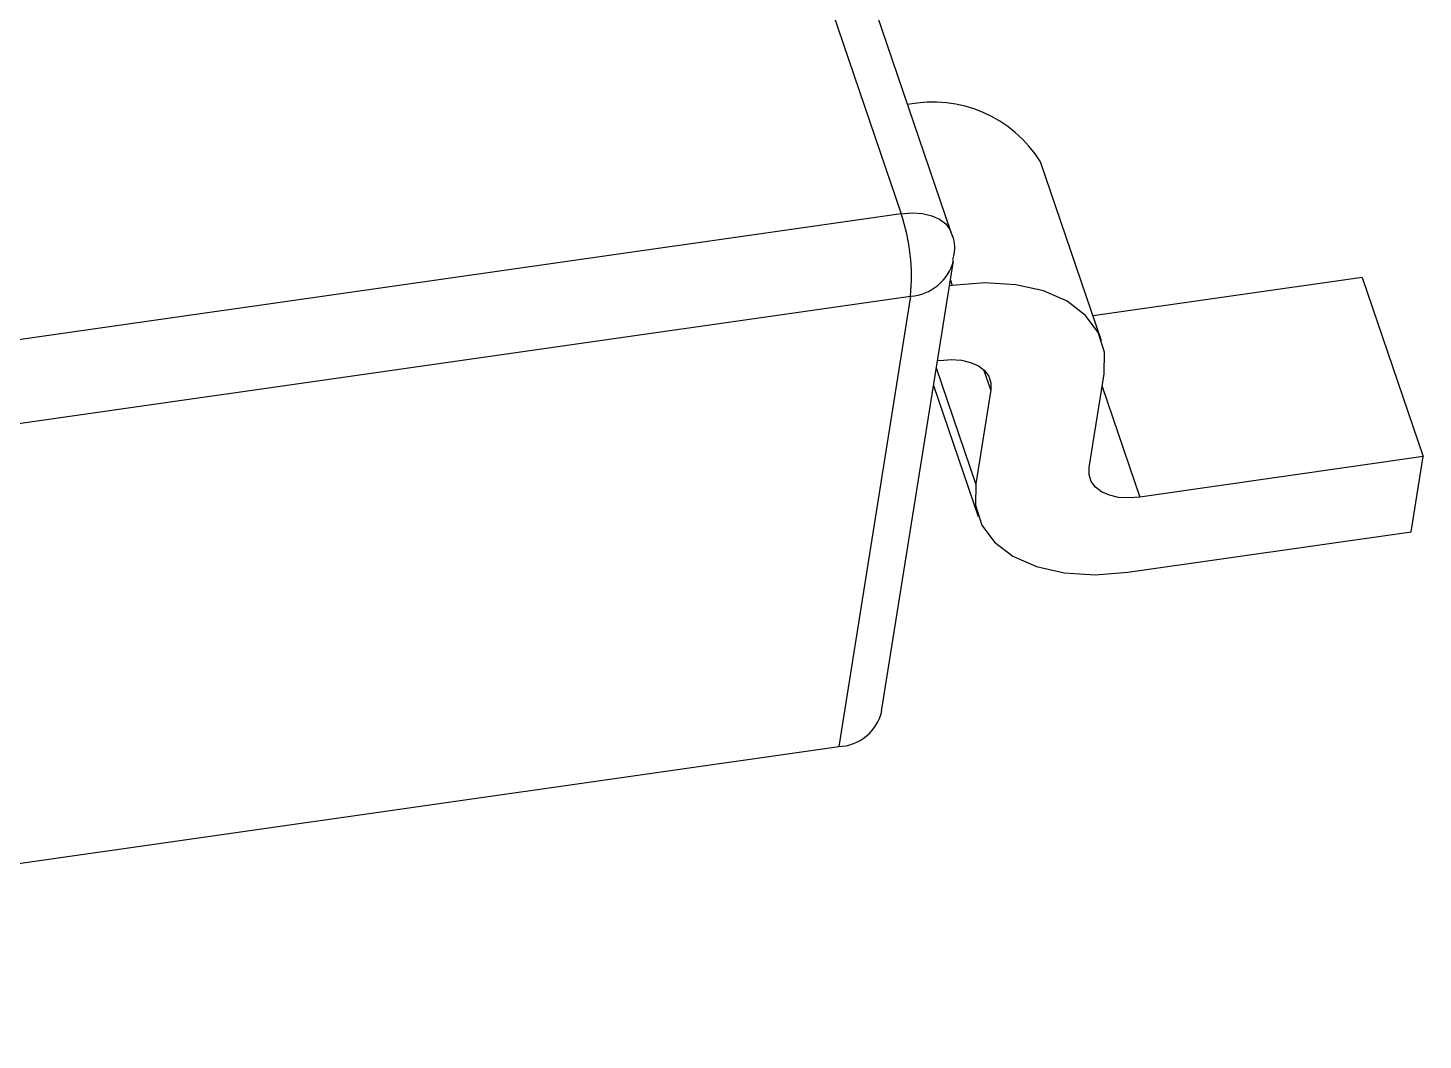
# Model space of a CAD drawing. Header units: millimetres. Extents: x 5 to 415, y 5 to 292.
# Drawn here: x 332.087 to 334.452, y 232.346 to 234.063 of the extents above; entities that cross this region are included whole.
import ezdxf

# ---------------------------------------------------------------- set-up
doc = ezdxf.new("R2010")
doc.units = ezdxf.units.MM

msp = doc.modelspace()

# ---------------------------------------------------------------- linework, layer by layer
at = {"color": 7, "linetype": 'Continuous', "lineweight": 25}
for p, q in [((331.3174, 240.3505), (333.5676, 233.7472)), ((333.6521, 233.7158), (331.4019, 240.3191)), ((333.9073, 233.5316), (333.8039, 233.8352)), ((333.5676, 233.7472), (330.323, 233.2842)), ((333.5343, 232.904), (333.6562, 233.6678)), ((334.3489, 233.6391), (333.8929, 233.574)), ((334.3489, 233.6391), (334.4524, 233.3355)), ((330.3387, 233.1447), (333.5833, 233.6077)), ((333.5833, 233.6077), (333.4615, 232.8439)), ((333.6538, 233.6258), (333.6494, 233.6252)), ((333.6335, 233.4985), (333.6291, 233.4979)), ((333.8861, 233.3169), (333.9115, 233.476)), ((333.6224, 233.4563), (333.6982, 233.2338)), ((333.7194, 233.4486), (333.694, 233.2895)), ((334.4524, 233.3355), (333.9721, 233.2669)), ((334.4321, 233.2082), (334.4524, 233.3355)), ((333.9517, 233.1396), (334.4321, 233.2082)), ((329.9732, 232.3461), (333.4615, 232.8439))]:
    msp.add_line(p, q, dxfattribs=at)
at = {"color": 8, "linetype": 'Continuous', "lineweight": 25}
for p, q in [((333.6509, 233.6345), (333.6538, 233.6258)), ((333.694, 233.2895), (333.6271, 233.4857)), ((333.7194, 233.4486), (333.7078, 233.4827)), ((333.9081, 233.4546), (333.9721, 233.2669))]:
    msp.add_line(p, q, dxfattribs=at)
at = {"color": 8, "linetype": 'Continuous', "lineweight": 25, "flags": 128}
msp.add_lwpolyline([(333.5676, 233.7472), (333.5861, 233.7487), (333.6036, 233.7476), (333.6193, 233.7441), (333.6325, 233.7383), (333.643, 233.7303), (333.6501, 233.7206), (333.6521, 233.7159)], dxfattribs=at)
at = {"color": 7, "linetype": 'Continuous', "lineweight": 25, "flags": 128}
for points in [[(333.9115, 233.476), (333.9119, 233.5125), (333.9013, 233.5459), (333.8799, 233.5751), (333.8487, 233.599), (333.8088, 233.6165), (333.7618, 233.627), (333.7094, 233.6302), (333.6538, 233.6258)], [(333.6335, 233.4985), (333.652, 233.5), (333.6695, 233.4989), (333.6852, 233.4954), (333.6985, 233.4896), (333.7089, 233.4816), (333.716, 233.4719), (333.7195, 233.4607), (333.7194, 233.4486)], [(333.9721, 233.2669), (333.9535, 233.2655), (333.9361, 233.2665), (333.9204, 233.27), (333.9071, 233.2759), (333.8967, 233.2838), (333.8896, 233.2936), (333.886, 233.3047), (333.8861, 233.3169)], [(333.694, 233.2895), (333.6936, 233.253), (333.7043, 233.2195), (333.7257, 233.1903), (333.7569, 233.1665), (333.7968, 233.149), (333.8438, 233.1384), (333.8961, 233.1353), (333.9517, 233.1396)]]:
    msp.add_lwpolyline(points, dxfattribs=at)
at = {"color": 7, "linetype": 'Continuous', "lineweight": 25}
for centre, radius, start, end in [((333.6212, 233.7219), 0.2149, 31.8136, 101.5348), ((333.2456, 233.6403), 0.3393, 354.4782, 18.3679), ((333.4592, 232.9208), 0.077, 271.649, 347.4092)]:
    msp.add_arc(centre, radius, start, end, dxfattribs=at)
at = {"color": 8, "linetype": 'Continuous', "lineweight": 25}
msp.add_arc((333.5787, 233.6874), 0.0799, 273.2976, 346.0546, dxfattribs=at)
at = {"color": 7, "linetype": 'Continuous', "lineweight": 25}
msp.add_open_spline([(333.6551, 233.6684), (333.6559, 233.6718), (333.6595, 233.6867), (333.6581, 233.7043), (333.652, 233.7153), (333.6517, 233.7159)], degree=3, knots=[0, 0, 0, 0, 0.22069, 0.954845, 1, 1, 1, 1], dxfattribs=at)

doc.saveas('drawing.dxf')
